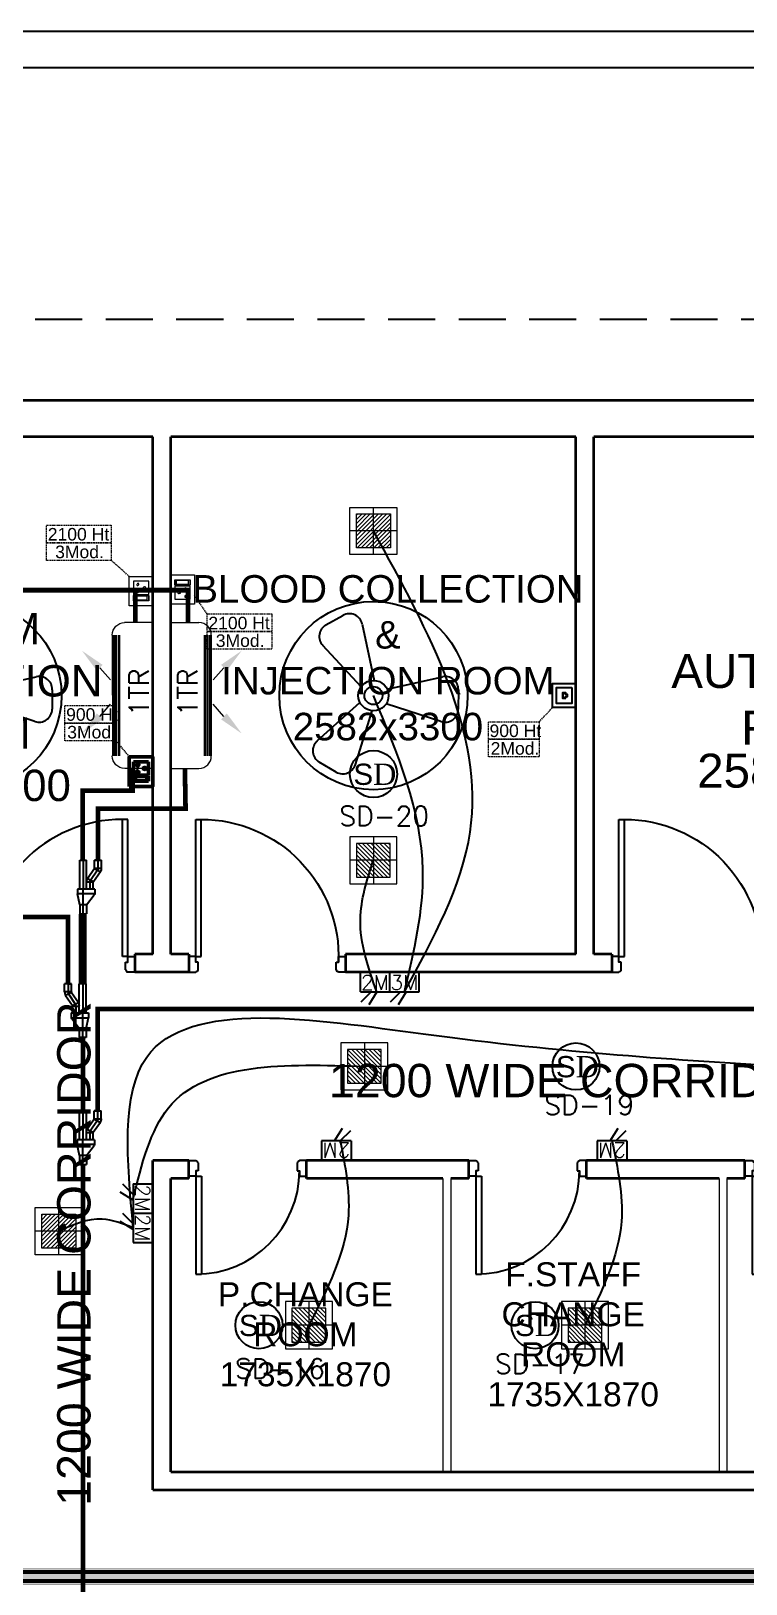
# Model space of a CAD drawing. Extents: x 3550807 to 4078732, y -628171 to -515859.
# Drawn here: x 3721166 to 3725724, y -598521 to -588620 of the extents above; entities that cross this region are included whole.
import ezdxf
from ezdxf.enums import TextEntityAlignment as Align

# ---------------------------------------------------------------- set-up
doc = ezdxf.new("R2010")
doc.units = 0
doc.header["$LTSCALE"] = 6
doc.header["$MEASUREMENT"] = 0
for name, pattern in [('1', [0]), ('CONTINU', [0]), ('DASHED2', [0.375, 0.25, -0.125]), ('HIDDEN', [0.375, 0.25, -0.125])]:
    doc.linetypes.add(name, pattern=pattern)
doc.layers.get('0').update_dxf_attribs({"linetype": 'CONTINUOUS'})
for name, color, linetype, lineweight in [('1Y-JOINT', 1, 'CONTINUOUS', 25), ('ELE-1 NO 6-16A RAW POWER SOCKET', 1, 'CONTINUOUS', 0), ('ELE-24W EMERGENCY  LED LIGHT', 5, 'CONTINUOUS', 18), ('ELE-24W LED LIGHT', 1, 'CONTINUOUS', 18), ('ELE-CABLE TRAY', 31, 'CONTINUOUS', 18), ('ELE-GIEARTHING', 5, 'CONTINUOUS', 9), ('FA-BELOW SMOKE DERECTOR', 1, 'CONTINUOUS', 25), ('M-VRF- CKT', 5, 'CONTINUOUS', 30), ('MEP_HVAC_VRF_COPPER_PIPE', 6, 'CONTINUOUS', 9), ('P-Wall', 36, 'CONTINUOUS', 35), ('vrf', 6, 'CONTINUOUS', 30), ('WALL', 10, 'CONTINUOUS', 35)]:
    doc.layers.add(name, color=color, linetype=linetype, lineweight=lineweight)
for name, color, linetype in [('24W RAW POWER', 1, 'CONTINUOUS'), ('24W UPS POWER LIGHT', 5, 'CONTINUOUS'), ('AC CKT-8', 110, 'CONTINUOUS'), ('Chajja', 7, 'CONTINUOUS'), ('DIM', 7, 'CONTINUOUS'), ('DOOR', 44, 'CONTINUOUS'), ('ELE-1200MM CEILINGFAN', 6, 'CONTINUOUS'), ('ELE-2M RAW P.SB', 40, 'CONTINUOUS'), ('ELE-2M UPS P.SB', 3, 'CONTINUOUS'), ('ELE-3M RAW P.SB', 40, 'CONTINUOUS'), ('ELE.LAN POINT', 3, 'CONTINUOUS'), ('FA-FIRE TEXT', 7, 'CONTINUOUS'), ('HTL-COPPER PIPE', 6, 'CONTINUOUS'), ('HVAC_HI_WALL_1TR', 1, 'CONTINUOUS'), ('M HVAC HIGH WALL UNIT', 3, 'CONTINUOUS'), ('MEP_HVAC_DRAIN_PIPE', 7, 'CONTINUOUS'), ('MEP_HVAC_TEXT', 7, 'CONTINUOUS'), ('TEXT', 5, 'CONTINUOUS')]:
    doc.layers.add(name, color=color, linetype=linetype)
doc.layers.add('CFT_LOOPING', color=7, linetype='1', lineweight=0, true_color=0xd6d600)
doc.layers.add('ELE-6A AC SOCKET', color=7, linetype='CONTINUOUS', true_color=0x00ceb6)
doc.layers.add('ELE-LIGHTING WIRING', color=7, linetype='CONTINUOUS', true_color=0x63d7b6)
doc.styles.add('ARIAL', font='arial.ttf')
doc.styles.add('PDF Times New Roman', font='times.ttf')
doc.styles.add('ROMANS', font='romans.shx')
doc.styles.get("Standard").update_dxf_attribs({"font": 'SIMPLEX'})
doc.styles.add('VERDANA', font='verdana.ttf')

# ---------------------------------------------------------------- blocks, each defined once
blk = doc.blocks.new('A$C19B8274B')
at = {"layer": 'DOOR', "color": 8}
for p, q in [((-45, 925), (-80, 925)), ((-80, 50), (-80, 925)), ((-45, 50), (-45, 925)), ((-45, 50), (-80, 50)), ((-955, -50), (-955, -47.5)), ((-940, -35), (-942.5, -35)), ((-60, -35), (-57.5, -35)), ((-45, -50), (-45, -47.5))]:
    blk.add_line(p, q, dxfattribs=at)
for points in [[(-940, 15), (-955, 15), (-955, 50), (-1000, 50), (-1000, -50), (-955, -50)], [(-940, -35), (-940, 15)], [(-60, 15), (-45, 15), (-45, 50), (0, 50), (0, -50), (-45, -50)], [(-60, -35), (-60, 15)]]:
    blk.add_lwpolyline(points, dxfattribs=at)
for centre, radius, start, end in [((-80, 50), 875, 90, 182.29244), ((-955, -35), 12.5, 270, 0), ((-45, -35), 12.5, 180, 270)]:
    blk.add_arc(centre, radius, start, end, dxfattribs=at)
blk = doc.blocks.new('750')
at = {"layer": 'DOOR', "color": 8}
for p, q in [((-50, 705), (-47.5, 705)), ((-35, 690), (-35, 692.5)), ((-50, 45), (-47.5, 45)), ((-35, 60), (-35, 57.5)), ((50, 45), (50, 80)), ((50, 80), (675, 80)), ((50, 45), (675, 45)), ((675, 45), (675, 80))]:
    blk.add_line(p, q, dxfattribs=at)
for points in [[(15, 690), (15, 705), (50, 705), (50, 750), (-50, 750), (-50, 705)], [(-35, 690), (15, 690)], [(15, 60), (15, 45), (50, 45), (50, 0), (-50, 0), (-50, 45)], [(-35, 60), (15, 60)]]:
    blk.add_lwpolyline(points, dxfattribs=at)
for centre, radius, start, end in [((-35, 705), 12.5, 180, 270), ((15, 45), 660, 0, 90), ((-35, 45), 12.5, 90, 180)]:
    blk.add_arc(centre, radius, start, end, dxfattribs=at)
blk = doc.blocks.new('A$C07FB25EA')
at = {"layer": 'ELE-1200MM CEILINGFAN', "color": 3}
for p, q in [((0.26, 2.64), (3.17, 12.07)), ((6.53, 13.37), (9.47, 11.64)), ((9.84, 7.94), (2.36, 1.21)), ((-11.8, 4.55), (-2.22, 1.44)), ((-14.84, -1.03), (-14.81, 2.38)), ((-2.41, -1.1), (-12.04, -3.29)), ((1.96, -12.49), (-0.13, -2.65)), ((2.16, -1.54), (8.87, -8.78)), ((8.31, -12.34), (5.35, -14.02))]:
    blk.add_line(p, q, dxfattribs=at)
at = {"layer": 'ELE-1200MM CEILINGFAN', "color": 5, "ltscale": 10}
blk.add_circle((0, 0), 16.45, dxfattribs=at)
at = {"layer": 'ELE-1200MM CEILINGFAN', "color": 3}
for radius in [2.65, 1.58]:
    blk.add_circle((0, 0), radius, dxfattribs=at)
for centre, start, end in [((5.36, 11.38), 59.5281, 162.5229), ((8.3, 9.66), 311.9493, 59.5281), ((-12.51, 2.36), 71.9493, 179.5281), ((-12.54, -1.05), 179.5281, 282.5229), ((7.18, -10.34), 299.5281, 42.5229), ((4.21, -12.02), 191.9493, 299.5281)]:
    blk.add_arc(centre, 2.3, start, end, dxfattribs=at)
blk = doc.blocks.new('24w led light')
at = {"layer": 'ELE-24W LED LIGHT', "color": 1, "lineweight": 0}
for p, q in [((159, 159), (-160, 159)), ((-160, 159), (-160, -160)), ((115, 115), (-116, 115)), ((-116, 115), (-116, -116)), ((110, -116), (-116, 110)), ((115, -92), (-92, 115)), ((115, -64), (-64, 115)), ((115, -35), (-35, 115)), ((115, -7), (-7, 115)), ((-1, -160), (-1, 159)), ((115, 21), (21, 115)), ((115, 49), (49, 115)), ((115, 77), (77, 115)), ((115, 106), (106, 115)), ((115, -116), (115, 115)), ((159, -160), (159, 159)), ((82, -116), (-116, 82)), ((54, -116), (-116, 54)), ((26, -116), (-116, 26)), ((-160, -1), (159, -1)), ((-3, -116), (-116, -3)), ((-31, -116), (-116, -31)), ((-59, -116), (-116, -59)), ((-87, -116), (-116, -87)), ((-160, -160), (159, -160)), ((-115, -116), (-116, -115)), ((-116, -116), (115, -116))]:
    blk.add_line(p, q, dxfattribs=at)
blk = doc.blocks.new('24w led emeregency')
at = {"layer": 'ELE-24W EMERGENCY  LED LIGHT'}
h = blk.add_hatch(dxfattribs=at)
h.set_pattern_fill('ANSI31', scale=166.67, style=0)
h.paths.add_polyline_path([(-115, -115), (-115, 115), (115, 115), (115, -115)])
at = {"layer": 'ELE-24W EMERGENCY  LED LIGHT', "color": 5}
for p, q in [((0, 160), (0, -160)), ((-160, 0), (160, 0))]:
    blk.add_line(p, q, dxfattribs=at)
for points in [[(-160, -160), (-160, 160), (160, 160), (160, -160)], [(-115, -115), (-115, 115), (115, 115), (115, -115)]]:
    blk.add_lwpolyline(points, close=True, dxfattribs=at)
blk = doc.blocks.new('2M UPS SB')
at = {"layer": 'ELE-2M UPS P.SB', "color": 3}
for p, q in [((-134, 160), (-69, 265)), ((-240, 160), (-240, 0)), ((0, 160), (-240, 160)), ((-88, 160), (-3, 245)), ((0, 160), (0, 0))]:
    blk.add_line(p, q, dxfattribs=at)
blk.add_text('2M', height=120, rotation=180, dxfattribs=at).set_placement((-6, 143))
blk = doc.blocks.new('4SWUEH')
at = {"layer": 'ELE-1 NO 6-16A RAW POWER SOCKET', "color": 30, "lineweight": 50}
for p, q in [((-155, -26.5), (-121.2, -26.5)), ((-155, -123.5), (-155, -26.5)), ((-155, -123.5), (-155, -26.5)), ((-152.2, -37), (-124, -37)), ((-152.2, -113), (-152.2, -37)), ((-152.2, -40.4), (-124, -40.4)), ((-124, -37), (-124, -113)), ((-121.2, -26.5), (-121.2, -123.5)), ((-115.5, -26.5), (-115.5, -123.5)), ((-30.5, -26.5), (-115.5, -26.5)), ((-30.5, -123.5), (-30.5, -26.5)), ((-155, -123.5), (-121.2, -123.5)), ((-121.2, -123.5), (-155, -123.5)), ((-124, -113), (-152.2, -113)), ((-115.5, -123.5), (-30.5, -123.5))]:
    blk.add_line(p, q, dxfattribs=at)
blk.add_lwpolyline([(-187.5, 0), (0, 0), (0, -150), (-187.5, -150)], close=True, dxfattribs=at)
for centre, radius, start, end in [((-97.3, -56.1), 5.7, 87.48997, 354.73109), ((-92.8, -52.1), 4.6, 284.90486, 157.31619), ((-73, -99), 6.62, 127.15837, 52.84163), ((-73, -92.3), 4.22, 341.40312, 198.59688), ((-53.3, -52.1), 4.6, 22.68381, 255.09514), ((-48.8, -56.1), 5.7, 185.26891, 92.51003)]:
    blk.add_arc(centre, radius, start, end, dxfattribs=at)
blk = doc.blocks.new('TEWSER')
at = {"layer": 'ELE-3M RAW P.SB'}
for p, q in [((0, 0), (125, 0)), ((0, 0), (0, -187.5)), ((0, -104.5), (-82.2, -54.1)), ((0, -68.9), (-66.3, -2.6)), ((0, -187.5), (125, -187.5))]:
    blk.add_line(p, q, dxfattribs=at)
blk.add_text('3M', height=93.75, rotation=270, dxfattribs=at).set_placement((13.3, -4.7))
blk = doc.blocks.new('2M SB')
at = {"layer": 'ELE-2M RAW P.SB'}
for p, q in [((-134, 160), (-69, 265)), ((-240, 160), (-240, 0)), ((0, 160), (-240, 160)), ((-88, 160), (-3, 245)), ((0, 160), (0, 0))]:
    blk.add_line(p, q, dxfattribs=at)
blk.add_text('2M', height=120, rotation=180, dxfattribs=at).set_placement((-6, 143))
blk = doc.blocks.new('EQ2WE')
at = {"layer": 'ELE-6A AC SOCKET', "lineweight": 0}
for p, q in [((-99, 170), (-215, 170)), ((-215, 170), (-215, 36)), ((-99, 36), (-99, 170)), ((-91, 36), (-91, 170)), ((-91, 170), (-45, 170)), ((-45, 170), (-91, 170)), ((-87, 51), (-87, 155)), ((-87, 155), (-48, 155)), ((-48, 155), (-48, 51)), ((-45, 170), (-45, 36)), ((-45, 170), (-45, 36)), ((-215, 36), (-99, 36)), ((-45, 36), (-91, 36)), ((-48, 55), (-87, 55)), ((-48, 51), (-87, 51))]:
    blk.add_line(p, q, dxfattribs=at)
blk.add_lwpolyline([(0, 0), (-257, 0), (-257, 206), (0, 206)], close=True, dxfattribs=at)
for centre, radius, start, end in [((-157, 136), 9.08, 307.1584, 232.8416), ((-190, 77), 7.83, 5.2689, 272.51), ((-184, 72), 6.31, 202.6838, 75.0951), ((-157, 127), 5.79, 161.4031, 18.5969), ((-130, 72), 6.31, 104.9049, 337.3162), ((-124, 77), 7.83, 267.49, 174.7311)]:
    blk.add_arc(centre, radius, start, end, dxfattribs=at)
blk = doc.blocks.new('Voice')
at = {"layer": 'ELE.LAN POINT', "color": 6}
for points in [[(0, -31.8), (127.9, -31.8), (127.9, 92), (0, 92)], [(21.9, -10), (106, -10), (106, 70.1), (21.9, 70.1)], [(77.3, 21.4), (69.7, 21.4), (69.7, 11.7), (58.1, 11.7), (58.1, 21.4), (50.6, 21.4), (50.6, 38.7), (77.3, 38.7)], [(75.9, 22.8), (68.4, 22.8), (68.4, 13), (59.5, 13), (59.5, 22.8), (52, 22.8), (52, 37.4), (75.9, 37.4)]]:
    blk.add_lwpolyline(points, close=True, dxfattribs=at)
blk = doc.blocks.new('SMOKE DETECTOR')
at = {"layer": 'FA-BELOW SMOKE DERECTOR', "color": 7}
blk.add_circle((931029, -118294), 166, dxfattribs=at)
at = {"layer": 'FA-BELOW SMOKE DERECTOR', "insert": (930887, -118373), "char_height": 150, "attachment_point": 7, "style": 'PDF Times New Roman'}
blk.add_mtext('{\\fArial|b0|i0|c0|p34;S}D', dxfattribs=at)
blk = doc.blocks.new('HI WALL SPLIT AC UNIT 1TR')
at = {"layer": 'M HVAC HIGH WALL UNIT', "color": 1, "lineweight": 5}
for p, q in [((1294404.3, -128752), (1294404.3, -129681)), ((1294404.3, -128752), (1294583.6, -128752)), ((1294662.3, -128830.7), (1294662.3, -129602.2)), ((1294404.3, -129681), (1294583.6, -129681))]:
    blk.add_line(p, q, dxfattribs=at)
at = {"layer": 'M HVAC HIGH WALL UNIT', "color": 8, "lineweight": 5}
for p, q in [((1294616.1, -128830.7), (1294616.1, -129602.2)), ((1294625.4, -128830.7), (1294625.4, -129602.2)), ((1294636.9, -128830.7), (1294636.9, -129602.2)), ((1294646.2, -128830.7), (1294646.2, -129602.2)), ((1294655.4, -128830.7), (1294655.4, -129602.2))]:
    blk.add_line(p, q, dxfattribs=at)
at = {"layer": 'M HVAC HIGH WALL UNIT', "color": 7, "lineweight": 5}
for p, q in [((1294742.7, -129039.8), (1294673.6, -129117.4)), ((1294742.7, -129349.7), (1294673.6, -129272.1))]:
    blk.add_line(p, q, dxfattribs=at)
at = {"layer": 'M HVAC HIGH WALL UNIT', "color": 1, "lineweight": 5}
for centre, start, end in [((1294583.6, -128830.7), 0, 90), ((1294583.6, -129602.2), 270, 0)]:
    blk.add_arc(centre, 78.8, start, end, dxfattribs=at)
at = {"layer": 'M HVAC HIGH WALL UNIT', "color": 7, "lineweight": 5}
for points in [[(1294760.9, -129058.7), (1294724.5, -129020.9), (1294856.2, -128930.6)], [(1294760.9, -129330.8), (1294724.5, -129368.6), (1294856.2, -129458.9)]]:
    blk.add_solid(points, dxfattribs=at)
blk = doc.blocks.new('Y-JOINT')
at = {"layer": '1Y-JOINT', "extrusion": (7.0061e-12, -6.61628e-05, 1)}
for p, q in [((416463, -2646, 0), (416247, -2646, 0)), ((416247, -2646, 0), (416247, -2697, 0)), ((416463, -2757, 0), (416463, -2628, 0)), ((416463, -2628, 0), (416499, -2628, 0)), ((416499, -2757, 0), (416499, -2628, 0)), ((416579, -2646, 0), (416499, -2628, 0)), ((416247, -2671, 0), (416463, -2671, 0)), ((416463, -2697, 0), (416247, -2697, 0)), ((416306, -2756, 0), (416247, -2756, 0)), ((416247, -2772, 0), (416247, -2756, 0)), ((416247, -2756, 0), (416247, -2807, 0)), ((416306, -2756, 0), (416306, -2807, 0)), ((416310, -2755, 0), (416386, -2703, 0)), ((416310, -2755, 0), (416333, -2801, 0)), ((416321, -2778, 0), (416399, -2725, 0)), ((416333, -2801, 0), (416408, -2748, 0)), ((416408, -2748, 0), (416386, -2703, 0)), ((416412, -2747, 0), (416412, -2697, 0)), ((416463, -2697, 0), (416412, -2697, 0)), ((416412, -2722, 0), (416463, -2722, 0)), ((416463, -2747, 0), (416412, -2747, 0)), ((416463, -2757, 0), (416499, -2757, 0)), ((416579, -2697, 0), (416506, -2754, 0)), ((416247, -2781, 0), (416306, -2781, 0)), ((416306, -2807, 0), (416247, -2807, 0))]:
    blk.add_line(p, q, dxfattribs=at)
at = {"layer": '1Y-JOINT', "extrusion": (6.9964e-12, -6.61628e-05, 1)}
for p, q in [((416579, -2646, 0), (416647, -2646, 0)), ((416647, -2646, 0), (416647, -2697, 0)), ((416647, -2671, 0), (416463, -2671, 0)), ((416579, -2697, 0), (416647, -2697, 0))]:
    blk.add_line(p, q, dxfattribs=at)
at = {"layer": '1Y-JOINT'}
blk.add_line((416579, -2697, 0), (416579, -2646, 0), dxfattribs=at)
at = {"layer": '1Y-JOINT', "extrusion": (7.0061e-12, -6.61628e-05, 1)}
for centre, radius, start, end in [((416306, -2747, 0), 8.85, 270, 296.0671), ((416306, -2747, 0), 34.2, 270, 296.0671), ((416412, -2756, 0), 59.5, 90, 116.0671), ((416412, -2756, 0), 34.2, 90, 116.0671), ((416412, -2756, 0), 8.85, 90, 116.0671), ((416499, -2749, 0), 8.85, 270, 321.3789), ((416306, -2747, 0), 59.5, 270, 296.0671)]:
    blk.add_arc(centre, radius, start, end, dxfattribs=at)
blk = doc.blocks.new('A$C4D743431')
at = {"layer": 'AC CKT-8', "xscale": 0.933787291884793, "yscale": 0.933787291884793, "zscale": 0.933787291884793, "rotation": 359.9999939263457}
blk.add_blockref('Y-JOINT', (-389060, 2495, 0), dxfattribs=at)
blk = doc.blocks.new('G$C4406566D')
at = {"layer": 'M-VRF- CKT', "xscale": 0.8031807735897878, "yscale": 0.8031807735897878, "zscale": 0.8031807735897878, "rotation": 180}
blk.add_blockref('A$C4D743431', (-224.2, -88.8, 0), dxfattribs=at)
blk.add_blockref('A$C4D743431', (-224.2, -88.8, 0), dxfattribs=at)
blk = doc.blocks.new('G$C186CAD5F')
at = {"layer": 'vrf', "color": 3, "xscale": 8.96419313933734, "yscale": 8.96419313933734, "zscale": 8.96419313933734, "rotation": 270.0000005682937}
blk.add_blockref('G$C4406566D', (796, -2010, 0), dxfattribs=at)

msp = doc.modelspace()

# ---------------------------------------------------------------- hatches: boundary and pattern name
at = {"layer": 'ELE-CABLE TRAY', "linetype": 'ByBlock'}
h = msp.add_hatch(dxfattribs=at)
h.set_pattern_fill('ZIGZAG', color=256, scale=400.785606)
h.set_pattern_definition([(0, (3686088.316, -658642.627), (50.0982, 50.0982), [50.0982, -50.0982]), (90, (3686138.414, -658642.627), (-50.0982, 50.0982), [50.0982, -50.0982])])
h.paths.add_polyline_path([(3736093.7, -598424.1), (3715063, -598424.1), (3715063, -598524.1), (3736093.7, -598524.1)])

# ---------------------------------------------------------------- linework, layer by layer
for points in [[(3750161.6, -588619.7), (3750161.6, -620631.1), (3705080.4, -620631.1), (3705080.4, -588619.7)], [(3749929.8, -588851.5), (3749929.8, -620399.2), (3705312.2, -620399.2), (3705312.2, -588851.5)]]:
    msp.add_lwpolyline(points, close=True)
at = {"layer": 'CFT_LOOPING', "color": 7, "linetype": 'DASHED2', "ltscale": 5}
for p, q in [((3721792.4, -592097), (3721677.9, -591995.1)), ((3722289.3, -592336), (3722207.4, -592218.7)), ((3724406.5, -593023.2), (3724489.9, -592933.8)), ((3721707.2, -593144.4), (3721792.4, -593248.3))]:
    msp.add_line(p, q, dxfattribs=at)
for points in [[(3721265.3, -591770.1), (3721677.9, -591770.1), (3721677.9, -591882.6), (3721265.3, -591882.6)], [(3721265.3, -591882.6), (3721677.9, -591882.6), (3721677.9, -591995.1), (3721265.3, -591995.1)], [(3722289.3, -592336), (3722701.9, -592336), (3722701.9, -592448.5), (3722289.3, -592448.5)], [(3722289.3, -592448.5), (3722701.9, -592448.5), (3722701.9, -592561), (3722289.3, -592561)], [(3721382.3, -592919.4), (3721707.2, -592919.4), (3721707.2, -593031.9), (3721382.3, -593031.9)], [(3721382.3, -593031.9), (3721707.2, -593031.9), (3721707.2, -593144.4), (3721382.3, -593144.4)], [(3724081.6, -593023.2), (3724406.5, -593023.2), (3724406.5, -593135.7), (3724081.6, -593135.7)], [(3724081.6, -593135.7), (3724406.5, -593135.7), (3724406.5, -593248.2), (3724081.6, -593248.2)]]:
    msp.add_lwpolyline(points, close=True, dxfattribs=at)
at = {"layer": 'Chajja', "color": 8, "linetype": 'HIDDEN', "ltscale": 200}
msp.add_line((3720742.4, -590456.3), (3726702.4, -590456.3), dxfattribs=at)
at = {"layer": 'ELE-CABLE TRAY', "linetype": 'ByBlock', "const_width": 1.86}
msp.add_lwpolyline([(3736093.7, -598424.1), (3715063, -598424.1), (3715063, -598524.1), (3736093.7, -598524.1)], close=True, dxfattribs=at)
at = {"layer": 'ELE-GIEARTHING', "color": 26, "linetype": 'ByBlock', "const_width": 25}
msp.add_lwpolyline([(3736131.2, -598444.9), (3715086.1, -598444.9), (3715086.1, -598502.8), (3736131.2, -598502.8)], dxfattribs=at)
at = {"layer": 'ELE-LIGHTING WIRING', "linetype": 'ByBlock'}
for points in [[(3723546.7, -594746.3), (3723965.5, -593727.6), (3723351.2, -591808.8)], [(3723546.7, -594746.3), (3723664.6, -593971), (3723349.1, -592856.8)], [(3721817.4, -596250.4), (3721904.2, -595162.3), (3723667, -595014.1), (3725988.7, -595221.3)], [(3721817.4, -596250.4), (3721619.5, -596195.4), (3721342.4, -596271.3, 0)]]:
    msp.add_spline(points, degree=3, dxfattribs=at)
at = {"layer": 'ELE-LIGHTING WIRING', "color": 254, "linetype": 'ByBlock', "true_color": 0xdebad0}
for points in [[(3723370, -594746.3), (3723265.6, -594283.2), (3723348.6, -593906.8)], [(3721817.4, -596062.9), (3722043.4, -595484.7), (3723291.2, -595221.3)], [(3723137.4, -595696.3), (3723189.2, -596169.5), (3722937.4, -596871.3)], [(3724869.6, -595696.3), (3724929.9, -596209.3), (3724697.4, -596871.3)]]:
    msp.add_spline(points, degree=3, dxfattribs=at)
at = {"layer": 'MEP_HVAC_DRAIN_PIPE', "linetype": 'ByBlock', "const_width": 30}
for points in [[(3722166.9, -592391.8), (3722166.9, -592184.8), (3719424.7, -592184.8), (3719424.7, -592384.1)], [(3721831.5, -592391.8), (3721831.5, -592177.5)]]:
    msp.add_lwpolyline(points, dxfattribs=at)
at = {"layer": 'MEP_HVAC_VRF_COPPER_PIPE', "color": 6, "linetype": 'ByBlock', "const_width": 30, "elevation": 0}
for points in [[(3721495.4, -593906.6), (3721495.4, -593463.1), (3721813.9, -593463.1), (3721813.8, -593320.8)], [(3721593.1, -593906.6), (3721593.1, -593577.6), (3722151.3, -593577.6), (3722146.9, -593320.8)], [(3721401.4, -594696.2), (3721401.4, -594267.8), (3717158.4, -594267.8)], [(3721591.7, -595505), (3721591.7, -594854.9), (3726101.6, -594854.9)]]:
    msp.add_lwpolyline(points, dxfattribs=at)
at = {"layer": 'MEP_HVAC_VRF_COPPER_PIPE', "linetype": 'ByBlock', "const_width": 50, "elevation": 0}
msp.add_lwpolyline([(3721495.4, -594696.2), (3721495.4, -594248.6)], dxfattribs=at)
at = {"layer": 'MEP_HVAC_VRF_COPPER_PIPE', "color": 6, "linetype": 'ByBlock', "const_width": 30}
for points in [[(3721497.2, -595038.2), (3721497.2, -595505)], [(3721497.2, -595846.9), (3721497.2, -601886.9)]]:
    msp.add_lwpolyline(points, dxfattribs=at)
at = {"layer": 'P-Wall', "color": 8, "lineweight": 0}
for p, q in [((3723792.4, -595936.3), (3723792.4, -597806.3)), ((3723842.4, -595936.3), (3723842.4, -597806.3)), ((3725552.4, -595936.3), (3725552.4, -597806.3)), ((3725602.4, -595936.3), (3725602.4, -597806.3))]:
    msp.add_line(p, q, dxfattribs=at)
at = {"layer": 'WALL', "color": 8, "linetype": 'ByBlock'}
for p, q in [((3726702.4, -590976.3), (3720742.4, -590976.3)), ((3721942.4, -591206.3), (3719577.4, -591206.3)), ((3721942.4, -594506.3), (3721942.4, -591206.3)), ((3722057.4, -594506.3), (3722057.4, -591206.3)), ((3724639.9, -591206.3), (3722057.4, -591206.3)), ((3724639.9, -594506.3), (3724639.9, -591206.3)), ((3726702.4, -591206.3), (3724754.9, -591206.3)), ((3724754.9, -594506.3), (3724754.9, -591206.3)), ((3721942.4, -594506.3), (3721828.3, -594506.3)), ((3721828.3, -594506.3), (3721828.3, -594621.3)), ((3721942.4, -594506.3), (3721828.3, -594506.3)), ((3722171.5, -594506.3), (3722057.4, -594506.3)), ((3722171.5, -594506.3), (3722171.5, -594621.3)), ((3724639.9, -594506.3), (3723171.5, -594506.3)), ((3723171.5, -594506.3), (3723171.5, -594621.3)), ((3724869, -594506.3), (3724754.9, -594506.3)), ((3724869, -594506.3), (3724869, -594621.3)), ((3722171.5, -594621.3), (3721828.3, -594621.3)), ((3724869, -594621.3), (3723171.5, -594621.3)), ((3721942.4, -597921.3), (3721942.4, -595821.3)), ((3722172.4, -595821.3), (3721942.4, -595821.3)), ((3722172.4, -595936.3), (3722172.4, -595821.3)), ((3723957.4, -595821.3), (3722922.4, -595821.3)), ((3722922.4, -595936.3), (3722922.4, -595821.3)), ((3723957.4, -595936.3), (3723957.4, -595821.3)), ((3725717.4, -595821.3), (3724707.4, -595821.3)), ((3724707.4, -595936.3), (3724707.4, -595821.3)), ((3725717.4, -595936.3), (3725717.4, -595821.3)), ((3722057.4, -597806.3), (3722057.4, -595936.3)), ((3722172.4, -595936.3), (3722057.4, -595936.3)), ((3723792.4, -595936.3), (3722922.4, -595936.3)), ((3723957.4, -595936.3), (3723842.4, -595936.3)), ((3725552.4, -595936.3), (3724707.4, -595936.3)), ((3725717.4, -595936.3), (3725602.4, -595936.3)), ((3722057.4, -597806.3), (3726702.4, -597806.3)), ((3721942.4, -597921.3), (3726702.4, -597921.3))]:
    msp.add_line(p, q, dxfattribs=at)

# ---------------------------------------------------------------- block references
at = {"layer": '24W RAW POWER', "lineweight": 9, "xscale": -0.9404388715045132, "yscale": 0.9404388715045132, "zscale": 0.9404388715045132}
for p in [(3723348.6, -591806.3), (3721342.4, -596271.3, 0)]:
    msp.add_blockref('24w led light', p, dxfattribs=at)
at = {"layer": '24W UPS POWER LIGHT', "lineweight": 9, "xscale": -0.9375000000222322, "yscale": 0.9375000000222322, "zscale": 0.9375000000222322}
for p in [(3723348.6, -593906.8), (3723291.2, -595221.3), (3722937.4, -596871.3), (3724697.4, -596871.3)]:
    msp.add_blockref('24w led emeregency', p, dxfattribs=at)
at = {"layer": 'DOOR', "color": 8, "linetype": 'Continuous'}
msp.add_blockref('A$C19B8274B', (3721828.3, -594571.3), dxfattribs=at)
at = {"layer": 'DOOR', "color": 8, "linetype": 'Continuous', "xscale": -1}
for p in [(3722171.5, -594571.3), (3724869, -594571.3)]:
    msp.add_blockref('A$C19B8274B', p, dxfattribs=at)
at = {"layer": 'DOOR', "color": 8, "rotation": 270}
for p in [(3722172.4, -595871.3), (3723957.4, -595871.3), (3725717.4, -595871.3)]:
    msp.add_blockref('750', p, dxfattribs=at)
at = {"layer": 'ELE-1 NO 6-16A RAW POWER SOCKET', "color": 3, "linetype": 'ByBlock', "rotation": 90}
msp.add_blockref('4SWUEH', (3721792.4, -593248.3), dxfattribs=at)
msp.add_blockref('4SWUEH', (3721792.4, -593248.3), dxfattribs=at)
at = {"layer": 'ELE-1200MM CEILINGFAN', "color": 7, "ltscale": 8, "xscale": 36.47592107175105, "yscale": 36.47592107175105, "zscale": 36.47592107175105, "rotation": 180}
for p in [(3720760.4, -592856.8), (3723349.1, -592856.8)]:
    msp.add_blockref('A$C07FB25EA', p, dxfattribs=at)
at = {"layer": 'ELE-2M RAW P.SB', "color": 6, "xscale": 0.7812500000005363, "yscale": 0.7812500000005363, "zscale": 0.7812500000005363, "rotation": 89.99999999999979}
msp.add_blockref('2M SB', (3721942.4, -596156.6), dxfattribs=at)
at = {"layer": 'ELE-2M UPS P.SB', "color": 6, "xscale": 0.7812500000005363, "yscale": 0.7812500000005363, "zscale": 0.7812500000005363}
for p, rotation in [((3723265.5, -594621.3), 179.9999999999999), ((3721942.4, -595969.1), 89.9999999999999)]:
    msp.add_blockref('2M UPS SB', p, dxfattribs=dict(at, rotation=rotation))
for p in [(3723206.4, -595821.3), (3724963.4, -595821.3)]:
    msp.add_blockref('2M UPS SB', p, dxfattribs=at)
at = {"layer": 'ELE-3M RAW P.SB', "color": 26, "linetype": 'ByBlock', "rotation": 89.99999999999997}
msp.add_blockref('TEWSER', (3723453, -594746.3), dxfattribs=at)
at = {"layer": 'ELE-6A AC SOCKET', "color": 254, "linetype": 'ByBlock', "true_color": 0xdebad0, "xscale": 0.7286145446852714, "yscale": 0.7286145446852714, "zscale": 0.7286145446852714}
for p, rotation in [((3721792.4, -592284.5), 270), ((3722207.4, -592086.2), 90)]:
    msp.add_blockref('EQ2WE', p, dxfattribs=dict(at, rotation=rotation))
at = {"layer": 'ELE.LAN POINT', "color": 7, "xscale": -1.211286963933217, "yscale": 1.211286963933217, "zscale": 1.211286963933217, "rotation": 89.99999999999962}
msp.add_blockref('Voice', (3724601.3, -592778.9), dxfattribs=at)
at = {"layer": 'FA-BELOW SMOKE DERECTOR', "color": 6, "xscale": 0.9035551315104862, "yscale": 0.9035551315104862, "zscale": 0.9035551315104862}
for p in [(2882113.3, -486471.8), (2883404.1, -488336.3), (2881383.3, -489986.3), (2883143.2, -489986.3)]:
    msp.add_blockref('SMOKE DETECTOR', p, dxfattribs=at)
at = {"layer": 'HTL-COPPER PIPE', "yscale": 0.1271654228864588, "zscale": 0.1271654228864588}
for p, xscale, rotation in [((3721499, -594248.6, 0), -0.1271654228864588, 180), ((3721495.4, -595038.2, 0), 0.1271654228864588, 179.9999988847808), ((3721497.6, -595846.9), -0.1271654228864588, 180)]:
    msp.add_blockref('G$C186CAD5F', p, dxfattribs=dict(at, xscale=xscale, rotation=rotation))
at = {"layer": 'HVAC_HI_WALL_1TR', "xscale": -1, "rotation": 0.006412223799129904}
msp.add_blockref('HI WALL SPLIT AC UNIT 1TR', (5016332.2, -463495), dxfattribs=at)
at = {"layer": 'HVAC_HI_WALL_1TR', "rotation": 359.9935877759083}
msp.add_blockref('HI WALL SPLIT AC UNIT 1TR', (2427667.5, -463495), dxfattribs=at)

# ---------------------------------------------------------------- texts
at = {"layer": 'DIM', "color": 8, "style": 'ARIAL'}
msp.add_text('1200 WIDE CORRIDOR', height=212.5, rotation=90, dxfattribs=at).set_placement((3721609.1, -596415.5), align=Align.BOTTOM_CENTER)
msp.add_text('1200 WIDE CORRIDOR', height=212.5, dxfattribs=at).set_placement((3724673.4, -595481.5), align=Align.BOTTOM_CENTER)
at = {"layer": 'DIM', "color": 8, "attachment_point": 5, "style": 'ARIAL'}
for s, insert, char_height, width in [('BLOOD COLLECTION \\P&\\PINJECTION ROOM\\P2582x3300', (3723441.4, -592616.7), 175.567, 2637.717), ('SPERM COLLECTION ROOM 2365x3300', (3720729.1, -592930.8), 200, 1980.803), ('AUTOCLAVE\\PROOM ', (3726164.8, -592882.1), 216.75, 2086.034), ('F.STAFF\\PCHANGE\\PROOM\\P1735X1870', (3724622.5, -596930.5), 153, 1198.956), ('P.CHANGE\\PROOM\\P1735X1870', (3722915.1, -596930.5), 153, 1198.956)]:
    msp.add_mtext(s, dxfattribs=dict(at, insert=insert, char_height=char_height, width=width))
at = {"layer": 'FA-FIRE TEXT', "color": 200, "linetype": 'CONTINU', "char_height": 125, "width": 349.838, "attachment_point": 1, "style": 'ROMANS'}
for s, insert in [('{\\C256;SD-20\\P}', (3723131, -593562.6)), ('{\\C256;SD-19\\P}', (3724437.7, -595405.3)), ('{\\C256;SD-17\\P}', (3724123.2, -597055.7)), ('{\\C256;SD-16\\P}', (3722466.9, -597086.1))]:
    msp.add_mtext(s, dxfattribs=dict(at, insert=insert))
at = {"layer": 'MEP_HVAC_TEXT', "color": 0, "char_height": 125, "width": 1718.699, "attachment_point": 3, "rotation": 89.99312, "style": 'VERDANA'}
for insert in [(3721791.8, -592683.8), (3722103, -592683.8)]:
    msp.add_mtext('{\\Fromans|c0;\\C256;1TR}', dxfattribs=dict(at, insert=insert))
at = {"layer": 'TEXT', "color": 7, "char_height": 80, "attachment_point": 1}
for s, insert, width in [('\\A1;{\\fArial|b0|i0|c0|p34;2100 Ht}', (3721272.8, -591788.1), 8957.987), ('\\A1;{\\fArial|b0|i0|c0|p34;3Mod.}', (3721319.9, -591900.6), 352.575), ('\\A1;{\\fArial|b0|i0|c0|p34;2100 Ht}', (3722296.7, -592354.1), 8957.987), ('\\A1;{\\fArial|b0|i0|c0|p34;3Mod.}', (3722343.8, -592466.6), 352.575), ('\\A1;{\\fArial|b0|i0|c0|p34;900 Ht\\P}', (3721389.8, -592937.5), 8957.987), ('\\A1;{\\fArial|b0|i0|c0|p34;3Mod.\\P}', (3721396.8, -593050), 352.575), ('\\A1;{\\fArial|b0|i0|c0|p34;900 Ht\\P}', (3724089.1, -593041.3), 8957.987), ('\\A1;{\\fArial|b0|i0|c0|p34;2Mod.\\P}', (3724096.1, -593153.8), 352.575)]:
    msp.add_mtext(s, dxfattribs=dict(at, insert=insert, width=width))

# ---------------------------------------------------------------- next in the draw order: texts
at = {"layer": 'DIM', "color": 8, "insert": (3726162, -593337.2), "char_height": 216.75, "width": 2086.034, "attachment_point": 5, "style": 'ARIAL', "bg_fill": 2}
msp.add_mtext('2582x3300', dxfattribs=at)

doc.saveas('drawing.dxf')
